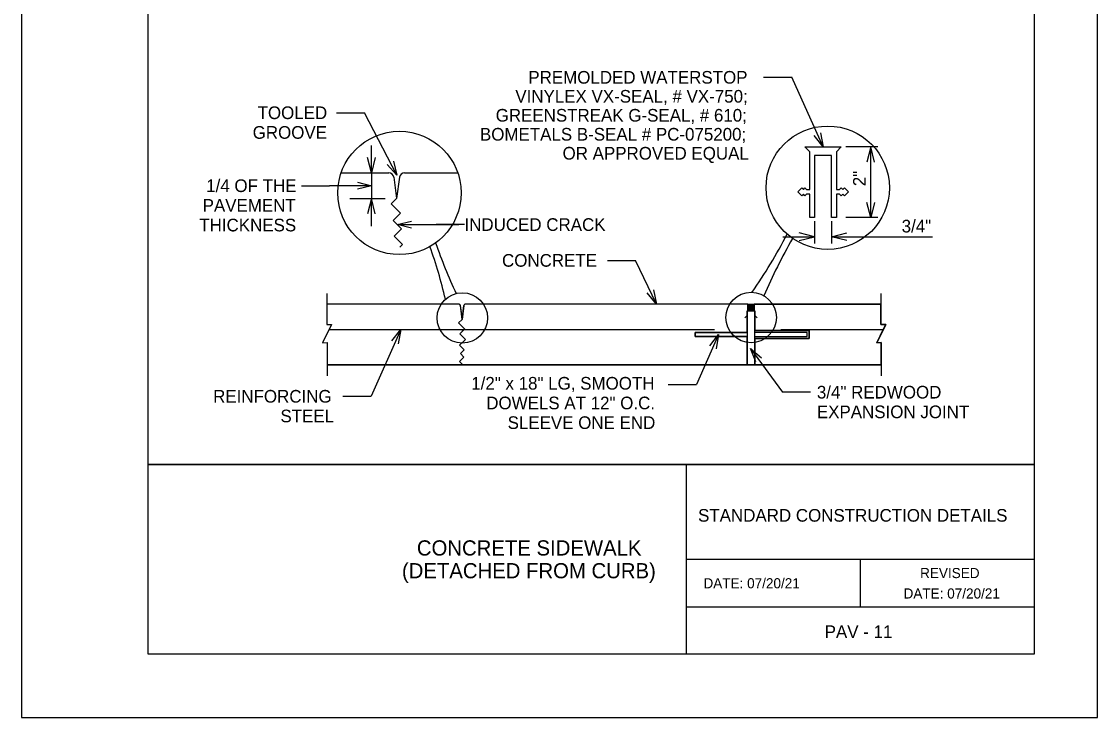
# Model space of a CAD drawing. Extents: x 2082854.1 to 2082862.6, y 13331272.2 to 13331283.2.
# Drawn here: x 2082854.08 to 2082862.58, y 13331272.21 to 13331277.71 of the extents above; entities that cross this region are included whole.
import ezdxf

# ---------------------------------------------------------------- set-up
doc = ezdxf.new("R2010")
doc.units = 0
for name, color, linetype in [('Detail', 7, 'Continuous'), ('Detail Label', 7, 'Continuous'), ('Non-Print', 7, 'Continuous'), ('Sheet Title Block', 7, 'Continuous')]:
    doc.layers.add(name, color=color, linetype=linetype)

msp = doc.modelspace()

# ---------------------------------------------------------------- linework, layer by layer
at = {"layer": 'Detail'}
for p, q in [((2082860.2664, 13331276.7194), (2082860.5513, 13331276.7194)), ((2082860.3037, 13331276.6821), (2082860.2664, 13331276.7194)), ((2082860.3037, 13331276.384), (2082860.3037, 13331276.6821)), ((2082860.5513, 13331276.7194), (2082860.514, 13331276.6821)), ((2082860.514, 13331276.6821), (2082860.514, 13331276.384)), ((2082860.341, 13331276.6516), (2082860.341, 13331276.1619)), ((2082860.4767, 13331276.6516), (2082860.341, 13331276.6516)), ((2082860.4767, 13331276.1619), (2082860.4767, 13331276.6516)), ((2082856.6019, 13331276.5153), (2082856.9776, 13331276.5153)), ((2082857.1031, 13331276.5153), (2082857.5231, 13331276.5153)), ((2082857.0179, 13331276.48), (2082857.0403, 13331276.3118)), ((2082857.0627, 13331276.48), (2082857.0403, 13331276.3118)), ((2082860.2088, 13331276.3654), (2082860.2404, 13331276.3969)), ((2082860.2404, 13331276.3338), (2082860.2088, 13331276.3654)), ((2082860.2404, 13331276.3969), (2082860.2533, 13331276.384)), ((2082860.2533, 13331276.3467), (2082860.2404, 13331276.3338)), ((2082860.2533, 13331276.384), (2082860.2662, 13331276.3969)), ((2082860.2662, 13331276.3338), (2082860.2533, 13331276.3467)), ((2082860.2662, 13331276.3969), (2082860.2792, 13331276.384)), ((2082860.2792, 13331276.3467), (2082860.2662, 13331276.3338)), ((2082860.2792, 13331276.384), (2082860.3037, 13331276.384)), ((2082860.3037, 13331276.3467), (2082860.2792, 13331276.3467)), ((2082860.3037, 13331276.1619), (2082860.3037, 13331276.3467)), ((2082860.514, 13331276.384), (2082860.5385, 13331276.384)), ((2082860.5385, 13331276.3467), (2082860.514, 13331276.3467)), ((2082860.514, 13331276.3467), (2082860.514, 13331276.1619)), ((2082860.5385, 13331276.384), (2082860.5515, 13331276.3969)), ((2082860.5515, 13331276.3338), (2082860.5385, 13331276.3467)), ((2082860.5515, 13331276.3969), (2082860.5644, 13331276.384)), ((2082860.5644, 13331276.3467), (2082860.5515, 13331276.3338)), ((2082860.5644, 13331276.384), (2082860.5773, 13331276.3969)), ((2082860.5773, 13331276.3338), (2082860.5644, 13331276.3467)), ((2082860.5773, 13331276.3969), (2082860.6089, 13331276.3654)), ((2082860.6089, 13331276.3654), (2082860.5773, 13331276.3338)), ((2082857.0403, 13331276.3118), (2082856.9978, 13331276.2693)), ((2082856.9978, 13331276.2693), (2082857.0701, 13331276.1969)), ((2082857.0701, 13331276.1969), (2082857.0126, 13331276.1394)), ((2082860.341, 13331276.1619), (2082860.3037, 13331276.1619)), ((2082860.514, 13331276.1619), (2082860.4767, 13331276.1619)), ((2082857.0126, 13331276.1394), (2082857.0787, 13331276.0733)), ((2082857.0787, 13331276.0733), (2082857.0211, 13331276.0157)), ((2082857.0211, 13331276.0157), (2082857.0872, 13331275.9497)), ((2082857.0872, 13331275.9497), (2082857.0659, 13331275.9284)), ((2082857.5328, 13331275.4774), (2082856.489, 13331275.4773)), ((2082857.5332, 13331275.4773), (2082856.489, 13331275.4773)), ((2082859.8142, 13331275.4773), (2082857.5827, 13331275.4773)), ((2082859.8142, 13331275.4773), (2082857.5831, 13331275.4774)), ((2082859.8142, 13331275.4245), (2082859.8142, 13331275.4773)), ((2082859.8142, 13331275.4773), (2082859.8142, 13331275.4245)), ((2082859.8142, 13331275.4352), (2082859.8563, 13331275.4773)), ((2082859.8142, 13331275.4454), (2082859.8461, 13331275.4773)), ((2082859.8142, 13331275.4556), (2082859.8359, 13331275.4773)), ((2082859.8142, 13331275.4658), (2082859.8257, 13331275.4773)), ((2082859.8142, 13331275.4245), (2082859.8142, 13331275.4773)), ((2082859.8142, 13331275.4251), (2082859.8647, 13331275.4756)), ((2082859.8647, 13331275.4245), (2082859.8647, 13331275.4773)), ((2082859.8647, 13331275.4773), (2082860.8661, 13331275.4773)), ((2082860.8661, 13331275.4773), (2082859.8647, 13331275.4773)), ((2082859.8647, 13331275.4773), (2082859.8647, 13331275.4245)), ((2082857.5435, 13331275.4666), (2082857.5579, 13331275.3574)), ((2082857.5579, 13331275.3574), (2082857.5436, 13331275.4666)), ((2082857.5579, 13331275.3574), (2082857.5723, 13331275.4666)), ((2082857.5723, 13331275.4666), (2082857.5579, 13331275.3574)), ((2082859.8087, 13331275.3926), (2082859.81, 13331275.3906)), ((2082859.8695, 13331275.4242), (2082859.8095, 13331275.4242)), ((2082859.8095, 13331275.4242), (2082859.8695, 13331275.4242)), ((2082859.8095, 13331275.4242), (2082859.8095, 13331274.9973)), ((2082859.8095, 13331275.4242), (2082859.8095, 13331275.3867)), ((2082859.8095, 13331275.3867), (2082859.8095, 13331275.4242)), ((2082859.8095, 13331275.4242), (2082859.8142, 13331275.4242)), ((2082859.8235, 13331275.4242), (2082859.8647, 13331275.4655)), ((2082859.8337, 13331275.4242), (2082859.8647, 13331275.4553)), ((2082859.8439, 13331275.4242), (2082859.8647, 13331275.4451)), ((2082859.8647, 13331275.4242), (2082859.8695, 13331275.4242)), ((2082859.8695, 13331275.2973), (2082859.8695, 13331275.4242)), ((2082859.8695, 13331274.9973), (2082859.8695, 13331275.4242)), ((2082859.8695, 13331275.4242), (2082859.8695, 13331275.3867)), ((2082859.8695, 13331275.4242), (2082859.8695, 13331275.3867)), ((2082857.5579, 13331275.3574), (2082857.5297, 13331275.3292)), ((2082857.5297, 13331275.3292), (2082857.5776, 13331275.2813)), ((2082859.8095, 13331275.3867), (2082859.7908, 13331275.368)), ((2082859.8695, 13331275.3867), (2082859.8881, 13331275.368)), ((2082859.8695, 13331275.3867), (2082859.8695, 13331275.2973)), ((2082856.507, 13331275.2776), (2082859.5504, 13331275.2775)), ((2082857.5776, 13331275.2813), (2082857.5738, 13331275.2775)), ((2082859.3995, 13331275.2529), (2082859.3995, 13331275.2217)), ((2082859.8087, 13331275.2512), (2082859.81, 13331275.2492)), ((2082859.8695, 13331275.2973), (2082859.8695, 13331275.2685)), ((2082860.076, 13331275.2775), (2082860.8841, 13331275.2775)), ((2082859.8087, 13331275.1098), (2082859.81, 13331275.1078)), ((2082860.8686, 13331274.9973), (2082856.4915, 13331274.9973)), ((2082856.4915, 13331274.9973), (2082857.5642, 13331274.9973)), ((2082857.5642, 13331274.9973), (2082859.8095, 13331274.9973)), ((2082859.8095, 13331274.9973), (2082859.8695, 13331274.9973)), ((2082859.8695, 13331274.9973), (2082860.8686, 13331274.9973))]:
    msp.add_line(p, q, dxfattribs=at)
for points in [[(2082856.489, 13331275.5603), (2082856.489, 13331275.3173), (2082856.5266, 13331275.3173), (2082856.4555, 13331275.173), (2082856.4914, 13331275.1733), (2082856.4915, 13331274.9109)], [(2082860.8661, 13331275.5603), (2082860.8661, 13331275.3173), (2082860.9037, 13331275.3173), (2082860.8326, 13331275.173), (2082860.8685, 13331275.1733), (2082860.8687, 13331274.9109)], [(2082856.489, 13331275.4773), (2082856.489, 13331275.3173), (2082856.5266, 13331275.3173), (2082856.4555, 13331275.173), (2082856.4914, 13331275.1733), (2082856.4915, 13331274.9973)], [(2082859.8142, 13331275.4773), (2082859.8647, 13331275.4773), (2082859.8647, 13331275.4245)], [(2082860.8686, 13331274.9973), (2082860.8685, 13331275.1733), (2082860.8326, 13331275.173), (2082860.8841, 13331275.2775), (2082860.9037, 13331275.3173), (2082860.8661, 13331275.3173), (2082860.8661, 13331275.4773)], [(2082859.8095, 13331275.4242), (2082859.8095, 13331275.4242)], [(2082859.8095, 13331275.4242), (2082859.8095, 13331275.2673), (2082859.8095, 13331275.2073), (2082859.8095, 13331274.9973)], [(2082859.8142, 13331275.4242), (2082859.8142, 13331275.4245)], [(2082859.8647, 13331275.4245), (2082859.8647, 13331275.4242)], [(2082857.5579, 13331275.3574), (2082857.5297, 13331275.3292), (2082857.5776, 13331275.2813), (2082857.5394, 13331275.2431), (2082857.5832, 13331275.1992), (2082857.5379, 13331275.1541), (2082857.5746, 13331275.1173), (2082857.5436, 13331275.0862), (2082857.5718, 13331275.0579), (2082857.5378, 13331275.0241), (2082857.5642, 13331274.9977)], [(2082857.5642, 13331274.9977), (2082857.5378, 13331275.0241), (2082857.5718, 13331275.0579), (2082857.5436, 13331275.0862), (2082857.5746, 13331275.1173), (2082857.5379, 13331275.1541), (2082857.5832, 13331275.1992), (2082857.5394, 13331275.2431), (2082857.5738, 13331275.2775), (2082857.5776, 13331275.2813), (2082857.5297, 13331275.3292), (2082857.5579, 13331275.3574)], [(2082859.8095, 13331275.2529), (2082859.8095, 13331275.2673), (2082859.8095, 13331275.3867)], [(2082859.8095, 13331275.3867), (2082859.8095, 13331275.3867)], [(2082859.8695, 13331275.3867), (2082859.8695, 13331275.3867)], [(2082857.5738, 13331275.2775), (2082857.5394, 13331275.2431), (2082857.5832, 13331275.1992), (2082857.5379, 13331275.1541)], [(2082859.8095, 13331275.2217), (2082859.3995, 13331275.2217), (2082859.3995, 13331275.2529), (2082859.8095, 13331275.2529)], [(2082859.8095, 13331275.2529), (2082859.3995, 13331275.2529)], [(2082859.3995, 13331275.2217), (2082859.8095, 13331275.2217)], [(2082859.8095, 13331274.9973), (2082859.8095, 13331275.2073), (2082859.8095, 13331275.2217)], [(2082859.8695, 13331274.9973), (2082859.8695, 13331275.1773), (2082859.8695, 13331275.2973)], [(2082859.8695, 13331275.2061), (2082860.2982, 13331275.2061), (2082860.2982, 13331275.2685), (2082859.8695, 13331275.2685)], [(2082859.8695, 13331275.2685), (2082860.2982, 13331275.2685), (2082860.2982, 13331275.2061), (2082859.8695, 13331275.2061)], [(2082859.8695, 13331275.2217), (2082860.2826, 13331275.2217), (2082860.2826, 13331275.2529), (2082859.8695, 13331275.2529)], [(2082857.5379, 13331275.1541), (2082857.5746, 13331275.1173), (2082857.5436, 13331275.0862), (2082857.5718, 13331275.0579)], [(2082859.8695, 13331275.2061), (2082859.8695, 13331275.1773), (2082859.8695, 13331274.9973)], [(2082857.5718, 13331275.0579), (2082857.5378, 13331275.0241), (2082857.5642, 13331274.9977)], [(2082857.5642, 13331274.9973), (2082857.5642, 13331274.9977)], [(2082857.5642, 13331274.9977), (2082857.5642, 13331274.9973)]]:
    msp.add_lwpolyline(points, dxfattribs=at)
for centre, radius in [((2082857.0625, 13331276.3562), 0.4873), ((2082860.4461, 13331276.3974), 0.4873), ((2082857.5593, 13331275.3688), 0.1991), ((2082859.8409, 13331275.372), 0.1991)]:
    msp.add_circle(centre, radius, dxfattribs=at)
for centre, radius, start, end in [((2082856.9776, 13331276.4746), 0.0407, 7.59389, 90.00039), ((2082857.1031, 13331276.4746), 0.0407, 89.99967, 172.4045), ((2082856.5258, 13331277.8851), 4.0487, 325.13938, 332.74201), ((2082863.6625, 13331273.9711), 4.0387, 149.89545, 157.08945), ((2082853.496, 13331274.5855), 4.0387, 13.32954, 19.48382), ((2082861.1773, 13331277.2779), 4.0487, 198.9724, 205.07965), ((2082857.5328, 13331275.4666), 0.0108, 359.96904, 89.96649), ((2082857.5328, 13331275.4666), 0.0108, 359.96904, 89.96649), ((2082857.5831, 13331275.4666), 0.0108, 89.9664, 179.96645), ((2082857.5831, 13331275.4666), 0.0108, 89.9664, 179.96645)]:
    msp.add_arc(centre, radius, start, end, dxfattribs=at)
at = {"layer": 'Detail Label'}
for p, q in [((2082859.9393, 13331277.27), (2082860.1616, 13331277.27)), ((2082860.4089, 13331276.7194), (2082860.1616, 13331277.27)), ((2082856.5645, 13331276.99), (2082856.7867, 13331276.99)), ((2082857.0423, 13331276.4957), (2082856.7867, 13331276.99)), ((2082856.8411, 13331276.5153), (2082856.8411, 13331276.7323)), ((2082860.8411, 13331276.7194), (2082860.5895, 13331276.7194)), ((2082860.786, 13331276.1619), (2082860.786, 13331276.7194)), ((2082856.8411, 13331276.5153), (2082856.8411, 13331276.3118)), ((2082856.2877, 13331276.4136), (2082856.5099, 13331276.4136)), ((2082856.8411, 13331276.4136), (2082856.5099, 13331276.4136)), ((2082856.6709, 13331276.3118), (2082856.9508, 13331276.3118)), ((2082856.8411, 13331276.0948), (2082856.8411, 13331276.3118)), ((2082860.8411, 13331276.1619), (2082860.5895, 13331276.1619)), ((2082857.0456, 13331276.1063), (2082857.5307, 13331276.1063)), ((2082857.5754, 13331276.1063), (2082857.3532, 13331276.1063)), ((2082860.341, 13331276.1328), (2082860.341, 13331275.9571)), ((2082860.4767, 13331276.1328), (2082860.4767, 13331275.9571)), ((2082858.7053, 13331275.8233), (2082858.9275, 13331275.8233)), ((2082859.0929, 13331275.4773), (2082858.9275, 13331275.8233)), ((2082857.0736, 13331275.2776), (2082856.8379, 13331274.7493)), ((2082859.5841, 13331275.2383), (2082859.4084, 13331274.8431)), ((2082859.8355, 13331275.1266), (2082860.0883, 13331274.7818)), ((2082859.1862, 13331274.8431), (2082859.4084, 13331274.8431)), ((2082856.6156, 13331274.7493), (2082856.8379, 13331274.7493)), ((2082860.3106, 13331274.7818), (2082860.0883, 13331274.7818))]:
    msp.add_line(p, q, dxfattribs=at)
for points in [[(2082860.3887, 13331276.8322), (2082860.4089, 13331276.7194), (2082860.338, 13331276.8094)], [(2082860.816, 13331276.5994), (2082860.786, 13331276.7194), (2082860.756, 13331276.5994)], [(2082856.8711, 13331276.6353), (2082856.8411, 13331276.5153), (2082856.8111, 13331276.6353)], [(2082857.0159, 13331276.6072), (2082857.0423, 13331276.4957), (2082856.9666, 13331276.5817)], [(2082856.7299, 13331276.4413), (2082856.8411, 13331276.4136), (2082856.7299, 13331276.3858)], [(2082856.8711, 13331276.1918), (2082856.8411, 13331276.3118), (2082856.8111, 13331276.1918)], [(2082860.816, 13331276.2819), (2082860.786, 13331276.1619), (2082860.756, 13331276.2819)], [(2082857.1567, 13331276.0786), (2082857.0456, 13331276.1063), (2082857.1567, 13331276.1341)], [(2082860.091, 13331276.0101), (2082860.341, 13331276.0101)], [(2082860.221, 13331275.9801), (2082860.341, 13331276.0101), (2082860.221, 13331276.0401)], [(2082860.5967, 13331275.9801), (2082860.4767, 13331276.0101), (2082860.5967, 13331276.0401)], [(2082860.4767, 13331276.0101), (2082861.2731, 13331276.0101)], [(2082859.0701, 13331275.5896), (2082859.0929, 13331275.4773), (2082859.0199, 13331275.5656)], [(2082857.0029, 13331275.1874), (2082857.0736, 13331275.2776), (2082857.0537, 13331275.1648)], [(2082859.5136, 13331275.1481), (2082859.5841, 13331275.2383), (2082859.5643, 13331275.1255)], [(2082859.8788, 13331275.0206), (2082859.8355, 13331275.1266), (2082859.9236, 13331275.0534)]]:
    msp.add_lwpolyline(points, dxfattribs=at)
at = {"layer": 'Non-Print'}
msp.add_lwpolyline([(2082854.077, 13331272.211), (2082862.577, 13331272.211), (2082862.577, 13331283.211), (2082854.077, 13331283.211)], close=True, dxfattribs=at)
at = {"layer": 'Sheet Title Block'}
for p, q in [((2082859.327, 13331274.211), (2082859.327, 13331272.711)), ((2082859.327, 13331273.461), (2082862.077, 13331273.461)), ((2082860.702, 13331273.461), (2082860.702, 13331273.086)), ((2082859.327, 13331273.086), (2082862.077, 13331273.086))]:
    msp.add_line(p, q, dxfattribs=at)
for points in [[(2082855.077, 13331282.711), (2082862.077, 13331282.711), (2082862.077, 13331274.211), (2082855.077, 13331274.211)], [(2082855.077, 13331274.211), (2082862.077, 13331274.211), (2082862.077, 13331272.711), (2082855.077, 13331272.711)]]:
    msp.add_lwpolyline(points, close=True, dxfattribs=at)

# ---------------------------------------------------------------- texts
at = {"layer": 'Detail Label'}
for s, p in [('PREMOLDED WATERSTOP', (2082858.0809, 13331277.2199)), ('VINYLEX VX-SEAL, # VX-750;', (2082857.9781, 13331277.0699)), ('TOOLED', (2082855.9419, 13331276.94)), ('GREENSTREAK G-SEAL, # 610;', (2082857.823, 13331276.9199)), ('GROOVE', (2082855.903, 13331276.7844)), ('BOMETALS B-SEAL # PC-075200;', (2082857.6987, 13331276.7699)), ('OR APPROVED EQUAL', (2082858.3512, 13331276.6199)), ('1/4 OF THE', (2082855.536, 13331276.3635)), ('PAVEMENT', (2082855.5079, 13331276.208)), ('INDUCED CRACK', (2082857.5763, 13331276.0563)), ('THICKNESS', (2082855.4814, 13331276.0524)), ('3/4"', (2082861.0301, 13331276.044)), ('CONCRETE ', (2082857.873, 13331275.7732)), ('1/2" x 18" LG, SMOOTH', (2082857.6297, 13331274.8021)), ('REINFORCING', (2082855.5907, 13331274.6993)), ('3/4" REDWOOD', (2082860.3602, 13331274.7318)), (' DOWELS AT 12" O.C.', (2082857.7113, 13331274.6465)), ('STEEL', (2082856.1224, 13331274.5437)), ('EXPANSION JOINT', (2082860.3602, 13331274.5763)), (' SLEEVE ONE END ', (2082857.8801, 13331274.491))]:
    msp.add_text(s, height=0.1, dxfattribs=at).set_placement(p)
msp.add_text('2"', height=0.1, rotation=90, dxfattribs=at).set_placement((2082860.7458, 13331276.4095))
at = {"layer": 'Sheet Title Block'}
for s, height, p in [('STANDARD CONSTRUCTION DETAILS', 0.1, (2082859.4215, 13331273.7584)), ('CONCRETE SIDEWALK', 0.12, (2082857.2003, 13331273.491)), ('(DETACHED FROM CURB)', 0.12, (2082857.0822, 13331273.311)), ('REVISED', 0.08, (2082861.1757, 13331273.3124)), ('DATE: 07/20/21', 0.08, (2082859.4643, 13331273.2318)), (' DATE: 07/20/21', 0.08, (2082861.0153, 13331273.1511)), ('PAV - 11', 0.1, (2082860.4217, 13331272.8387))]:
    msp.add_text(s, height=height, dxfattribs=at).set_placement(p)

doc.saveas('drawing.dxf')
